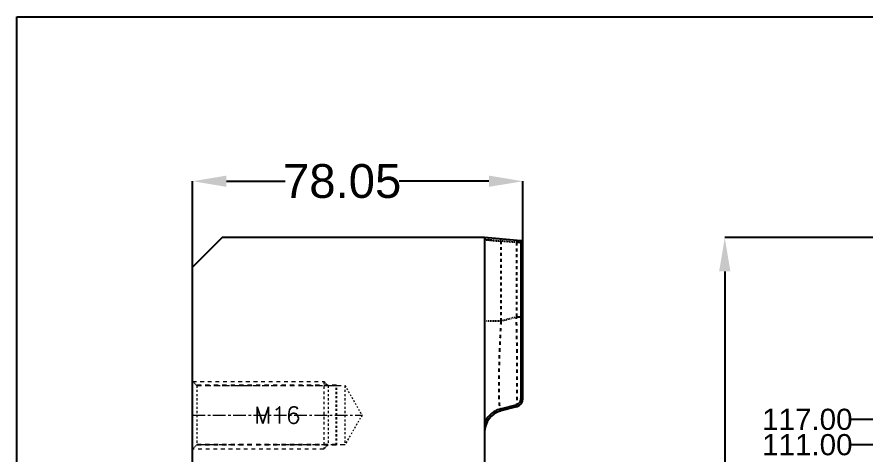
# Model space of a CAD drawing. Header units: millimetres. Extents: x 2750 to 4049, y 1371 to 1831.
# Drawn here: x 2749.8 to 2950.5, y 1723.9 to 1827.5 of the extents above; entities that cross this region are included whole.
import ezdxf
from ezdxf.enums import TextEntityAlignment as Align

# ---------------------------------------------------------------- set-up
doc = ezdxf.new("R2010")
doc.units = ezdxf.units.MM
doc.linetypes.add('CENTER', pattern=[0.6, 0.375, -0.075, 0.075, -0.075])
doc.linetypes.add('HIDDEN', pattern=[0.2, 0.1, -0.1])
doc.layers.add('11', color=7, linetype='Continuous')
doc.layers.add('screw', color=33, linetype='Continuous', lineweight=13)
doc.styles.get("Standard").update_dxf_attribs({"font": 'arial.ttf'})
doc.styles.add('TXT', font='txt.shx', dxfattribs={"bigfont": 'gbcbig.shx'})
doc.dimstyles.get("Standard").update_dxf_attribs({"dimtxt": 0.18, "dimasz": 0.18, "dimexe": 0.18, "dimexo": 0.0625, "dimgap": 0.09, "dimtad": 0, "dimtih": 1, "dimtoh": 1, "dimzin": 0, "dimdsep": 46, "dimtxsty": 'Standard', "dimcen": 0.09, "dimadec": 0, "dimazin": 0, "dimtfac": 1, "dimtofl": 0, "dimtmove": 0, "dimatfit": 3, "dimfxl": 0, "dimtolj": 1, "dimtzin": 0, "dimarcsym": 0})

# ---------------------------------------------------------------- blocks, each defined once
blk = doc.blocks.new('*D84')
at = {"color": 4, "lineweight": -2, "transparency": 16777216}
for p, q in [((2985.2, 1775.34), (2917.08, 1775.34)), ((2917.08, 1767.34), (2917.08, 1572.08)), ((2917.08, 1463.34), (2917.08, 1538.91)), ((3003.96, 1455.34), (2917.08, 1455.34))]:
    blk.add_line(p, q, dxfattribs=at)
at = {"color": 4, "transparency": 16777216}
for points in [[(2915.74, 1767.34), (2918.41, 1767.34), (2917.08, 1775.34)], [(2915.74, 1463.34), (2918.41, 1463.34), (2917.08, 1455.34)]]:
    blk.add_solid(points, dxfattribs=at)
at = {"layer": 'Defpoints', "color": 0, "transparency": 16777216}
for p in [(2985.2, 1775.34), (2917.08, 1455.34), (3003.96, 1455.34)]:
    blk.add_point(p, dxfattribs=at)
at = {"color": 6, "transparency": 16777216, "insert": (2917.08, 1555.5), "char_height": 8, "attachment_point": 5, "rotation": 90}
blk.add_mtext('\\A1;320.00', dxfattribs=at)
blk = doc.blocks.new('*D85')
at = {"color": 4, "lineweight": -2, "transparency": 16777216}
for p, q in [((2791.29, 1768.34), (2791.29, 1788.67)), ((2799.29, 1788.67), (2813.14, 1788.67)), ((2861.33, 1788.67), (2840.13, 1788.67)), ((2869.33, 1773.57), (2869.33, 1788.67))]:
    blk.add_line(p, q, dxfattribs=at)
at = {"color": 4, "transparency": 16777216}
for points in [[(2799.29, 1790.01), (2799.29, 1787.34), (2791.29, 1788.67)], [(2861.33, 1790.01), (2861.33, 1787.34), (2869.33, 1788.67)]]:
    blk.add_solid(points, dxfattribs=at)
at = {"layer": 'Defpoints', "color": 0, "transparency": 16777216}
for p in [(2791.29, 1788.67), (2869.33, 1773.57, 0), (2791.29, 1768.34)]:
    blk.add_point(p, dxfattribs=at)
at = {"color": 6, "transparency": 16777216, "insert": (2826.63, 1788.67), "char_height": 8, "attachment_point": 5}
blk.add_mtext('\\A1;78.05', dxfattribs=at)
blk = doc.blocks.new('*D66')
at = {"color": 4, "lineweight": -2, "transparency": 16777216}
blk.add_line((3068.77, 1726.34), (2946.73, 1726.34), dxfattribs=at)
at = {"layer": 'Defpoints', "color": 0, "transparency": 16777216}
for p in [(2946.73, 1726.34), (3068.77, 1726.34), (3116.2, 1615.34)]:
    blk.add_point(p, dxfattribs=at)
at = {"color": 6, "transparency": 16777216, "insert": (2936.59, 1726.34), "char_height": 5, "attachment_point": 5}
blk.add_mtext('\\A1;111.00', dxfattribs=at)
blk = doc.blocks.new('*D67')
at = {"color": 4, "lineweight": -2, "transparency": 16777216}
blk.add_line((3111.8, 1732.34), (2946.73, 1732.34), dxfattribs=at)
at = {"layer": 'Defpoints', "color": 0, "transparency": 16777216}
for p in [(2946.73, 1732.34), (3111.8, 1732.34), (3116.2, 1615.34)]:
    blk.add_point(p, dxfattribs=at)
at = {"color": 6, "transparency": 16777216, "insert": (2936.59, 1732.34), "char_height": 5, "attachment_point": 5}
blk.add_mtext('\\A1;117.00', dxfattribs=at)

msp = doc.modelspace()

# ---------------------------------------------------------------- linework, layer by layer
msp.add_lwpolyline([(2749.769, 1827.516), (3334.667, 1827.516), (3334.667, 1370.934), (2749.769, 1370.934)], close=True)
at = {"layer": '11', "color": 7, "linetype": 'Continuous'}
for p, q in [((2798.288, 1775.343), (2791.288, 1768.343)), ((2860.288, 1775.343), (2798.288, 1775.343)), ((2860.288, 1775.343), (2860.288, 1455.343)), ((2868.876, 1774.591), (2860.288, 1775.343)), ((2868.876, 1774.591), (2868.876, 1737.272)), ((2869.333, 1737.272), (2869.333, 1774.093)), ((2791.288, 1462.343), (2791.288, 1768.343)), ((2869.333, 1737.272), (2868.876, 1737.272)), ((2864.056, 1734.829), (2867.764, 1735.823)), ((2867.85, 1735.34), (2864.142, 1734.346))]:
    msp.add_line(p, q, dxfattribs=at)
at = {"layer": '11', "color": 8, "linetype": 'HIDDEN', "ltscale": 2}
for p, q in [((2860.288, 1774.884), (2864.142, 1774.515)), ((2864.005, 1774.528), (2860.984, 1774.817)), ((2867.85, 1774.19), (2864.142, 1774.515)), ((2867.85, 1756.552), (2864.142, 1755.558)), ((2864.142, 1755.558), (2860.288, 1755.558))]:
    msp.add_line(p, q, dxfattribs=at)
at = {"layer": '11', "color": 8, "linetype": 'HIDDEN', "ltscale": 0.5}
msp.add_line((2860.984, 1774.817), (2860.288, 1774.884), dxfattribs=at)
at = {"layer": '11', "color": 8, "linetype": 'HIDDEN', "ltscale": 0.1}
msp.add_line((2864.142, 1774.515), (2864.005, 1774.528), dxfattribs=at)
at = {"layer": '11', "color": 8, "linetype": 'HIDDEN', "ltscale": 7}
for p, q in [((2864.142, 1774.515), (2864.142, 1755.558)), ((2867.85, 1774.19), (2867.85, 1756.552))]:
    msp.add_line(p, q, dxfattribs=at)
at = {"layer": '11', "color": 8, "linetype": 'HIDDEN'}
msp.add_line((2869.333, 1756.552), (2867.85, 1756.552), dxfattribs=at)
at = {"layer": '11', "color": 8, "linetype": 'HIDDEN', "ltscale": 10}
for p, q in [((2825.288, 1740.343), (2791.288, 1740.343)), ((2825.288, 1726.343), (2791.288, 1726.343))]:
    msp.add_line(p, q, dxfattribs=at)
at = {"layer": '11', "color": 8, "linetype": 'HIDDEN', "ltscale": 5}
msp.add_line((2825.288, 1726.344), (2825.288, 1740.342), dxfattribs=at)
at = {"layer": '11', "color": 7, "linetype": 'Continuous'}
for centre, radius, start, end in [((2868.833, 1774.093), 0.5, 0, 85), ((2867.333, 1737.272), 2, 285, 0), ((2865.488, 1729.323), 5.2, 105, 180), ((2865.584, 1729.203), 5.83, 105.19642, 106.31113)]:
    msp.add_arc(centre, radius, start, end, dxfattribs=at)
at = {"layer": '11', "color": 8, "linetype": 'HIDDEN', "ltscale": 0.3}
msp.add_arc((2863.581, 1692.807), 81.49, 86.02874, 86.28909, dxfattribs=at)
at = {"layer": '11', "color": 8, "linetype": 'HIDDEN', "ltscale": 0.4}
for points, knots in [([(2864.142, 1774.515), (2864.151, 1774.631), (2864.155, 1774.77), (2864.121, 1774.923), (2864.102, 1774.977), (2864.075, 1775.011), (2864.056, 1775.013)], [0, 0, 0, 0, 0.6656982, 0.7922727, 0.8891367, 1, 1, 1, 1]), ([(2867.764, 1774.688), (2867.784, 1774.687), (2867.824, 1774.63), (2867.86, 1774.466), (2867.86, 1774.306), (2867.85, 1774.19)], [0, 0, 0, 0, 0.1139268, 0.3331291, 1, 1, 1, 1])]:
    msp.add_open_spline(points, degree=3, knots=knots, dxfattribs=at)
at = {"layer": '11', "color": 8, "linetype": 'HIDDEN'}
msp.add_open_spline([(2869.333, 1774.093), (2869.333, 1774.095), (2869.318, 1774.092), (2869.303, 1774.097), (2869.267, 1774.097), (2869.222, 1774.102), (2869.163, 1774.105), (2869.061, 1774.112), (2868.905, 1774.123), (2868.687, 1774.137), (2868.433, 1774.153), (2868.15, 1774.171), (2867.953, 1774.184), (2867.85, 1774.19)], degree=3, knots=[0, 0, 0, 0, 0.0045735, 0.0181448, 0.0405945, 0.0717977, 0.1116, 0.1596859, 0.2792232, 0.4272754, 0.5999854, 0.7929042, 1, 1, 1, 1], dxfattribs=at)
at = {"layer": '11', "color": 8, "linetype": 'HIDDEN', "ltscale": 8}
for points, knots in [([(2867.85, 1735.34), (2867.863, 1735.343), (2867.88, 1735.389), (2867.898, 1735.466), (2867.916, 1735.6), (2867.934, 1735.779), (2867.951, 1736.008), (2867.973, 1736.409), (2867.996, 1737.028), (2868.016, 1737.907), (2868.031, 1738.964), (2868.04, 1740.188), (2868.042, 1741.569), (2868.039, 1743.094), (2868.026, 1745.377), (2867.994, 1748.48), (2867.933, 1752.427), (2867.88, 1755.155), (2867.85, 1756.552)], [0, 0, 0, 0, 0.0018055, 0.0057608, 0.0119961, 0.0205205, 0.0313236, 0.0443891, 0.0772317, 0.1188391, 0.1687895, 0.2266076, 0.2918166, 0.3638985, 0.4421722, 0.6144053, 0.8025637, 1, 1, 1, 1]), ([(2864.142, 1755.558), (2864.064, 1754.135), (2863.926, 1751.362), (2863.77, 1747.358), (2863.672, 1743.709), (2863.639, 1740.95), (2863.65, 1739.015), (2863.673, 1737.8), (2863.706, 1736.894), (2863.742, 1736.258), (2863.779, 1735.747), (2863.831, 1735.228), (2863.901, 1734.792), (2863.97, 1734.542), (2864.019, 1734.428), (2864.071, 1734.353), (2864.123, 1734.341), (2864.142, 1734.346)], [0, 0, 0, 0, 0.2004377, 0.3905944, 0.5637751, 0.7140282, 0.7788028, 0.8359467, 0.885003, 0.9063583, 0.925525, 0.9571343, 0.9797149, 0.9876477, 0.9934185, 0.9972578, 1, 1, 1, 1])]:
    msp.add_open_spline(points, degree=3, knots=knots, dxfattribs=at)
at = {"layer": '11', "color": 7, "linetype": 'Continuous'}
for points, knots in [([(2868.735, 1736.652), (2868.644, 1736.454), (2868.372, 1736.093), (2867.973, 1735.883), (2867.764, 1735.823)], [0, 0, 0, 0, 0.5005094, 1, 1, 1, 1]), ([(2863.947, 1734.798), (2863.544, 1734.681), (2862.761, 1734.357), (2861.721, 1733.628), (2860.871, 1732.683), (2860.456, 1731.943), (2860.288, 1731.558)], [0, 0, 0, 0, 0.2496774, 0.4996651, 0.7497695, 1, 1, 1, 1]), ([(2864.142, 1734.346), (2864.145, 1734.347), (2864.149, 1734.363), (2864.148, 1734.388), (2864.143, 1734.435), (2864.128, 1734.525), (2864.099, 1734.659), (2864.071, 1734.771), (2864.056, 1734.829)], [0, 0, 0, 0, 0.0225785, 0.077498, 0.1703629, 0.2986123, 0.633758, 1, 1, 1, 1]), ([(2867.764, 1735.823), (2867.78, 1735.764), (2867.808, 1735.652), (2867.837, 1735.518), (2867.851, 1735.43), (2867.856, 1735.383), (2867.856, 1735.358), (2867.854, 1735.341), (2867.85, 1735.34)], [0, 0, 0, 0, 0.3684263, 0.701737, 0.8270357, 0.9186323, 0.9758577, 1, 1, 1, 1])]:
    msp.add_open_spline(points, degree=3, knots=knots, dxfattribs=at)
at = {"layer": '11', "color": 8, "linetype": 'HIDDEN', "ltscale": 0.5}
msp.add_open_spline([(2868.734, 1736.652), (2868.824, 1736.848), (2868.872, 1737.061), (2868.876, 1737.272)], degree=3, dxfattribs=at)
at = {"layer": '11', "color": 7, "linetype": 'Continuous'}
msp.add_open_spline([(2868.876, 1737.272), (2868.873, 1737.06), (2868.824, 1736.844), (2868.735, 1736.652)], degree=3, dxfattribs=at)
at = {"layer": '11', "color": 8, "linetype": 'HIDDEN', "ltscale": 0.08}
msp.add_open_spline([(2863.947, 1734.798), (2863.983, 1734.809), (2864.019, 1734.819), (2864.056, 1734.829)], degree=3, dxfattribs=at)
at = {"layer": 'screw', "color": 92, "linetype": 'HIDDEN', "ltscale": 9}
for p, q in [((2791.288, 1741.343), (2822.288, 1741.343)), ((2822.288, 1725.343), (2791.288, 1725.343))]:
    msp.add_line(p, q, dxfattribs=at)
at = {"layer": 'screw', "linetype": 'HIDDEN'}
for p, q in [((2791.288, 1741.343), (2792.288, 1740.343)), ((2792.288, 1726.343), (2791.288, 1725.343))]:
    msp.add_line(p, q, dxfattribs=at)
at = {"layer": 'screw', "linetype": 'HIDDEN', "ltscale": 5}
for p, q in [((2792.288, 1740.343), (2792.288, 1726.343)), ((2827.288, 1740.343), (2827.288, 1726.343))]:
    msp.add_line(p, q, dxfattribs=at)
at = {"layer": 'screw', "linetype": 'HIDDEN', "ltscale": 11}
for p, q in [((2792.288, 1740.343), (2827.288, 1740.343)), ((2827.288, 1726.343), (2792.288, 1726.343))]:
    msp.add_line(p, q, dxfattribs=at)
at = {"layer": 'screw', "color": 92, "linetype": 'HIDDEN'}
for p, q in [((2822.288, 1741.343), (2823.288, 1740.343)), ((2823.288, 1726.343), (2822.288, 1725.343))]:
    msp.add_line(p, q, dxfattribs=at)
at = {"layer": 'screw', "color": 92, "linetype": 'HIDDEN', "ltscale": 6}
msp.add_line((2822.288, 1741.343), (2822.288, 1725.343), dxfattribs=at)
at = {"layer": 'screw', "color": 92, "linetype": 'HIDDEN', "ltscale": 5}
msp.add_line((2823.288, 1740.343), (2823.288, 1726.343), dxfattribs=at)
at = {"layer": 'screw', "linetype": 'HIDDEN', "ltscale": 4}
for p, q in [((2827.288, 1740.343), (2831.329, 1733.343)), ((2831.329, 1733.343), (2827.288, 1726.343))]:
    msp.add_line(p, q, dxfattribs=at)
at = {"layer": 'screw', "color": 1, "linetype": 'CENTER', "ltscale": 8}
msp.add_line((2791.288, 1733.343), (2831.329, 1733.343), dxfattribs=at)

# ---------------------------------------------------------------- texts
at = {"layer": 'screw', "color": 222, "linetype": 'HIDDEN', "ltscale": 0.995164, "style": 'TXT'}
msp.add_text('M16', height=4, dxfattribs=at).set_placement((2811.308, 1733.343), align=Align.MIDDLE)

# ---------------------------------------------------------------- dimensions: what is measured, and where the dimension line sits
dim = msp.add_linear_dim(base=(2791.28757, 1788.67197), p1=(2869.33259, 1773.56721, 0), p2=(2791.28757, 1768.34258), dimstyle='Standard', override={"dimtxt": 8, "dimasz": 8, "dimexe": 0, "dimexo": 0, "dimgap": 0, "dimtih": 0, "dimtoh": 0, "dimzin": 0, "dimcen": 0, "dimclrd": 4, "dimclre": 4, "dimclrt": 6, "dimadec": 2, "dimtp": 0, "dimtm": 0, "dimtzin": 0})
dim.commit()
dim.dimension.update_dxf_attribs({"geometry": '*D85', "text_midpoint": (2826.63145, 1788.67197), "dimtype": 160})
dim = msp.add_linear_dim(base=(2917.076, 1455.342), p1=(2985.195, 1775.343), p2=(3003.959, 1455.342), angle=90, dimstyle='Standard', override={"dimtxt": 8, "dimasz": 8, "dimexe": 0, "dimexo": 0, "dimgap": 0, "dimtih": 0, "dimtoh": 0, "dimzin": 0, "dimcen": 0, "dimclrd": 4, "dimclre": 4, "dimclrt": 6, "dimadec": 2, "dimtp": 0, "dimtm": 0, "dimtzin": 0})
dim.commit()
dim.dimension.update_dxf_attribs({"geometry": '*D84', "text_midpoint": (2917.076, 1555.496), "dimtype": 160})
for feature_location, offset, picture, middle in [((3111.795, 1732.342), (-165.07, 0), '*D67', (2936.59, 1732.342)), ((3068.769, 1726.342), (-122.044, 0), '*D66', (2936.59, 1726.342))]:
    dim = msp.add_ordinate_dim(feature_location=feature_location, offset=offset, dtype=0, origin=(3116.195, 1615.342), dimstyle='Standard', override={"dimtxt": 5, "dimasz": 5, "dimexe": 0, "dimexo": 0, "dimgap": 0, "dimtih": 0, "dimtoh": 0, "dimzin": 0, "dimcen": 0, "dimclrd": 4, "dimclre": 4, "dimclrt": 6, "dimadec": 2, "dimtp": 0, "dimtm": 0, "dimtzin": 0})
    dim.commit()
    dim.dimension.update_dxf_attribs({"geometry": picture, "text_midpoint": middle})

doc.saveas('drawing.dxf')
